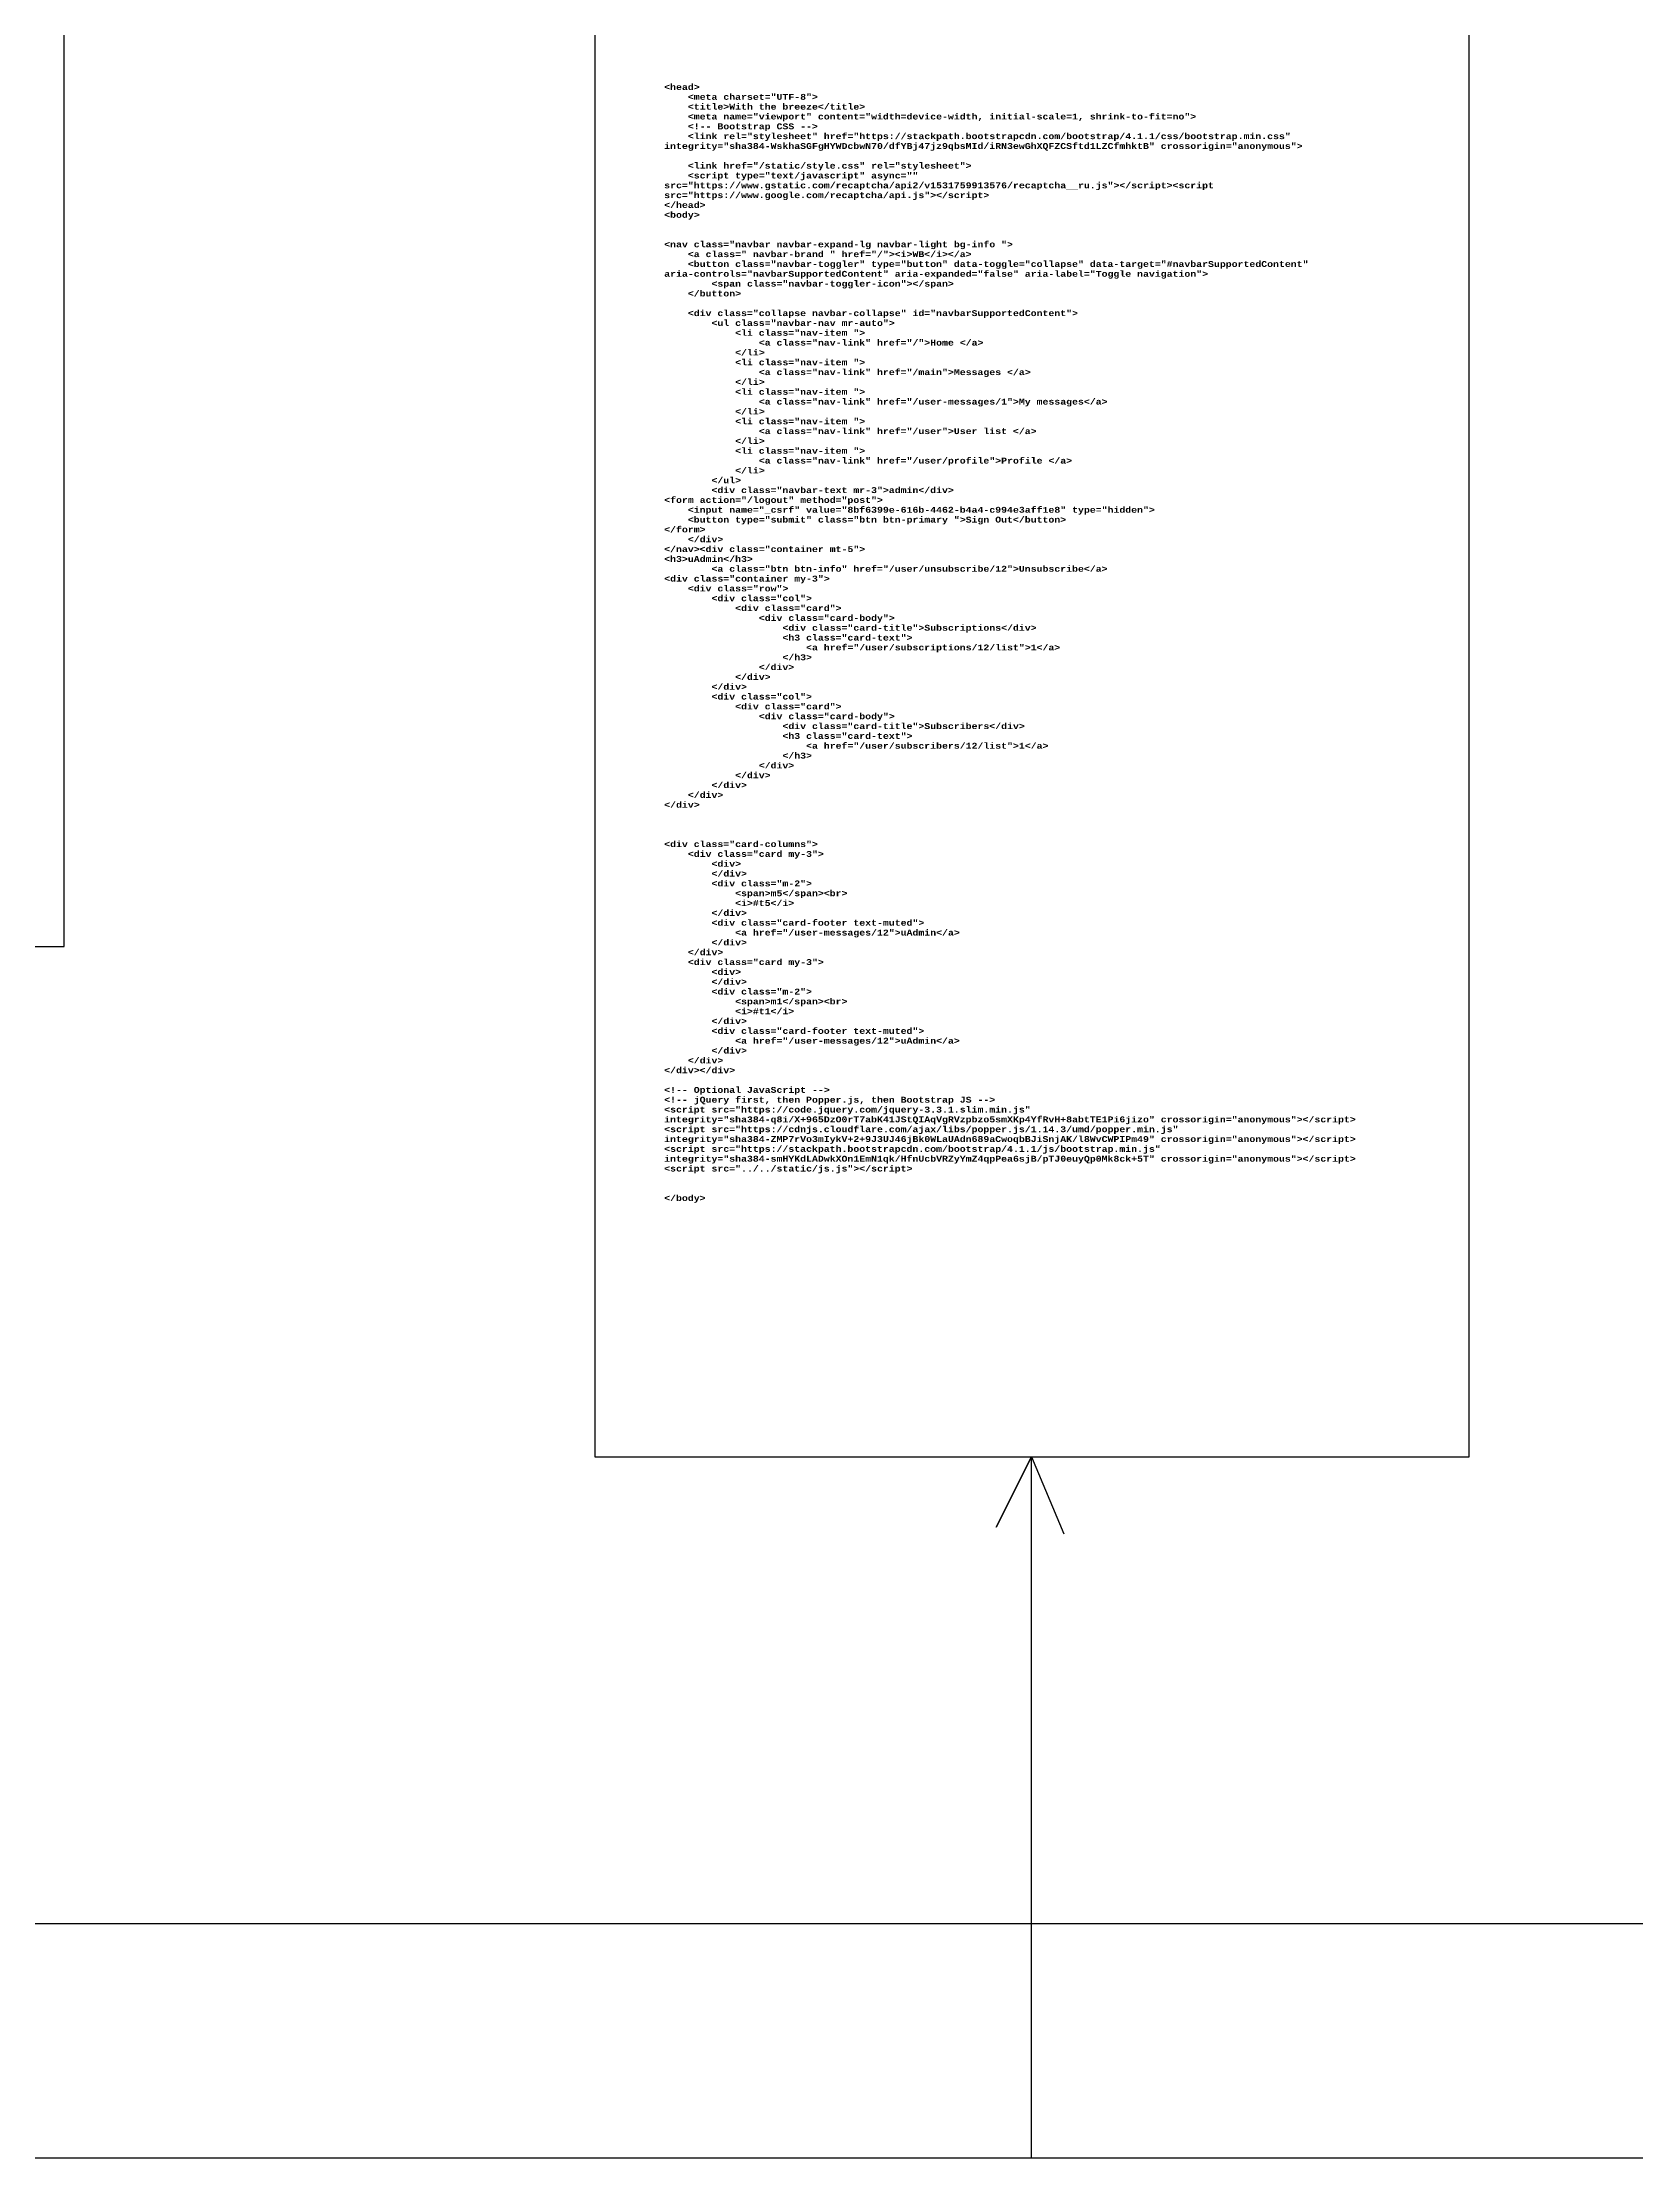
# Model space of a CAD drawing. Header units: millimetres. Extents: x 4539 to 8258, y 1617 to 3785.
# Drawn here: x 5046 to 5552, y 2476 to 3148 of the extents above; entities that cross this region are included whole.
import ezdxf

# ---------------------------------------------------------------- set-up
doc = ezdxf.new("R2010")
doc.units = ezdxf.units.MM
doc.styles.get("Standard").update_dxf_attribs({"font": 'arial.ttf'})

msp = doc.modelspace()

# ---------------------------------------------------------------- linework, layer by layer
at = {"color": 1, "lineweight": 30}
for points in [[(4654.45, 2862.9), (4651.75, 2860.9), (4654.7, 2859.64), (4651.75, 2860.9), (5052.87, 2860.9), (5052.87, 3575.37), (5596.17, 3575.37), (5596.17, 3344.82)], [(4648.57, 3390.78), (4895.1, 3390.78), (4895.1, 2475.82), (6402.97, 2475.82), (6402.97, 2644.39), (6392.7, 2616.61), (6402.97, 2644.39), (6414.32, 2618.15)], [(4642.49, 2737.77), (4748.38, 2737.77), (4748.38, 2550.22), (6075.75, 2550.22), (6075.75, 2702.58), (6067.13, 2682.97), (6075.75, 2702.58), (6085.4, 2684.15)], [(5360.35, 2475.82), (5360.35, 2698.57), (5349.04, 2676.21), (5360.35, 2698.57), (5370.63, 2674.15)]]:
    msp.add_lwpolyline(points, dxfattribs=at)
at = {"color": 30, "lineweight": 30}
msp.add_lwpolyline([(5221.66, 3165.66), (5499.3, 3165.66), (5499.3, 2698.5), (5221.66, 2698.5)], close=True, dxfattribs=at)

# ---------------------------------------------------------------- texts
at = {"insert": (5243.56, 3135.02), "char_height": 2.5, "attachment_point": 1}
msp.add_mtext_dynamic_manual_height_columns('{\\fCourier New|b1|i0|c204|p49;\\H0.75x;\\C23;\\c3307724;<head>^J    <meta charset="UTF-8">^J    <title>With the breeze</title>^J    <meta name="viewport" content="width=device-width, initial-scale=1, shrink-to-fit=no">^J    <!-- Bootstrap CSS -->^J    <link rel="stylesheet" href="https://stackpath.bootstrapcdn.com/bootstrap/4.1.1/css/bootstrap.min.css" integrity="sha384-WskhaSGFgHYWDcbwN70/dfYBj47jz9qbsMId/iRN3ewGhXQFZCSftd1LZCfmhktB" crossorigin="anonymous">^J^J    <link href="/static/style.css" rel="stylesheet">^J    <script type="text/javascript" async="" src="https://www.gstatic.com/recaptcha/api2/v1531759913576/recaptcha__ru.js"></script><script src="https://www.google.com/recaptcha/api.js"></script>^J</head>^J<body>^J^J^J<nav class="navbar navbar-expand-lg navbar-light bg-info ">^J    <a class=" navbar-brand " href="/"><i>WB</i></a>^J    <button class="navbar-toggler" type="button" data-toggle="collapse" data-target="#navbarSupportedContent" aria-controls="navbarSupportedContent" aria-expanded="false" aria-label="Toggle navigation">^J        <span class="navbar-toggler-icon"></span>^J    </button>^J^J    <div class="collapse navbar-collapse" id="navbarSupportedContent">^J        <ul class="navbar-nav mr-auto">^J            <li class="nav-item ">^J                <a class="nav-link" href="/">Home </a>^J            </li>^J            <li class="nav-item ">^J                <a class="nav-link" href="/main">Messages </a>^J            </li>^J            <li class="nav-item ">^J                <a class="nav-link" href="/user-messages/1">My messages</a>^J            </li>^J            <li class="nav-item ">^J                <a class="nav-link" href="/user">User list </a>^J            </li>^J            <li class="nav-item ">^J                <a class="nav-link" href="/user/profile">Profile </a>^J            </li>^J        </ul>^J        <div class="navbar-text mr-3">admin</div>^J<form action="/logout" method="post">^J    <input name="_csrf" value="8bf6399e-616b-4462-b4a4-c994e3aff1e8" type="hidden">^J    <button type="submit" class="btn btn-primary ">Sign Out</button>^J</form>^J    </div>^J</nav><div class="container mt-5">^J<h3>uAdmin</h3>^J        <a class="btn btn-info" href="/user/unsubscribe/12">Unsubscribe</a>^J<div class="container my-3">^J    <div class="row">^J        <div class="col">^J            <div class="card">^J                <div class="card-body">^J                    <div class="card-title">Subscriptions</div>^J                    <h3 class="card-text">^J                        <a href="/user/subscriptions/12/list">1</a>^J                    </h3>^J                </div>^J            </div>^J        </div>^J        <div class="col">^J            <div class="card">^J                <div class="card-body">^J                    <div class="card-title">Subscribers</div>^J                    <h3 class="card-text">^J                        <a href="/user/subscribers/12/list">1</a>^J                    </h3>^J                </div>^J            </div>^J        </div>^J    </div>^J</div>^J^J^J^J<div class="card-columns">^J    <div class="card my-3">^J        <div>^J        </div>^J        <div class="m-2">^J            <span>m5</span><br>^J            <i>#t5</i>^J        </div>^J        <div class="card-footer text-muted">^J            <a href="/user-messages/12">uAdmin</a>^J        </div>^J    </div>^J    <div class="card my-3">^J        <div>^J        </div>^J        <div class="m-2">^J            <span>m1</span><br>^J            <i>#t1</i>^J        </div>^J        <div class="card-footer text-muted">^J            <a href="/user-messages/12">uAdmin</a>^J        </div>^J    </div>^J</div></div>^J^J<!-- Optional JavaScript -->^J<!-- jQuery first, then Popper.js, then Bootstrap JS -->^J<script src="https://code.jquery.com/jquery-3.3.1.slim.min.js" integrity="sha384-q8i/X+965DzO0rT7abK41JStQIAqVgRVzpbzo5smXKp4YfRvH+8abtTE1Pi6jizo" crossorigin="anonymous"></script>^J<script src="https://cdnjs.cloudflare.com/ajax/libs/popper.js/1.14.3/umd/popper.min.js" integrity="sha384-ZMP7rVo3mIykV+2+9J3UJ46jBk0WLaUAdn689aCwoqbBJiSnjAK/l8WvCWPIPm49" crossorigin="anonymous"></script>^J<script src="https://stackpath.bootstrapcdn.com/bootstrap/4.1.1/js/bootstrap.min.js" integrity="sha384-smHYKdLADwkXOn1EmN1qk/HfnUcbVRZyYmZ4qpPea6sjB/pTJ0euyQp0Mk8ck+5T" crossorigin="anonymous"></script>^J<script src="../../static/js.js"></script>^J^J^J</body>}', width=255.7379, gutter_width=12.5, heights=[0], dxfattribs=at)

doc.saveas('drawing.dxf')
